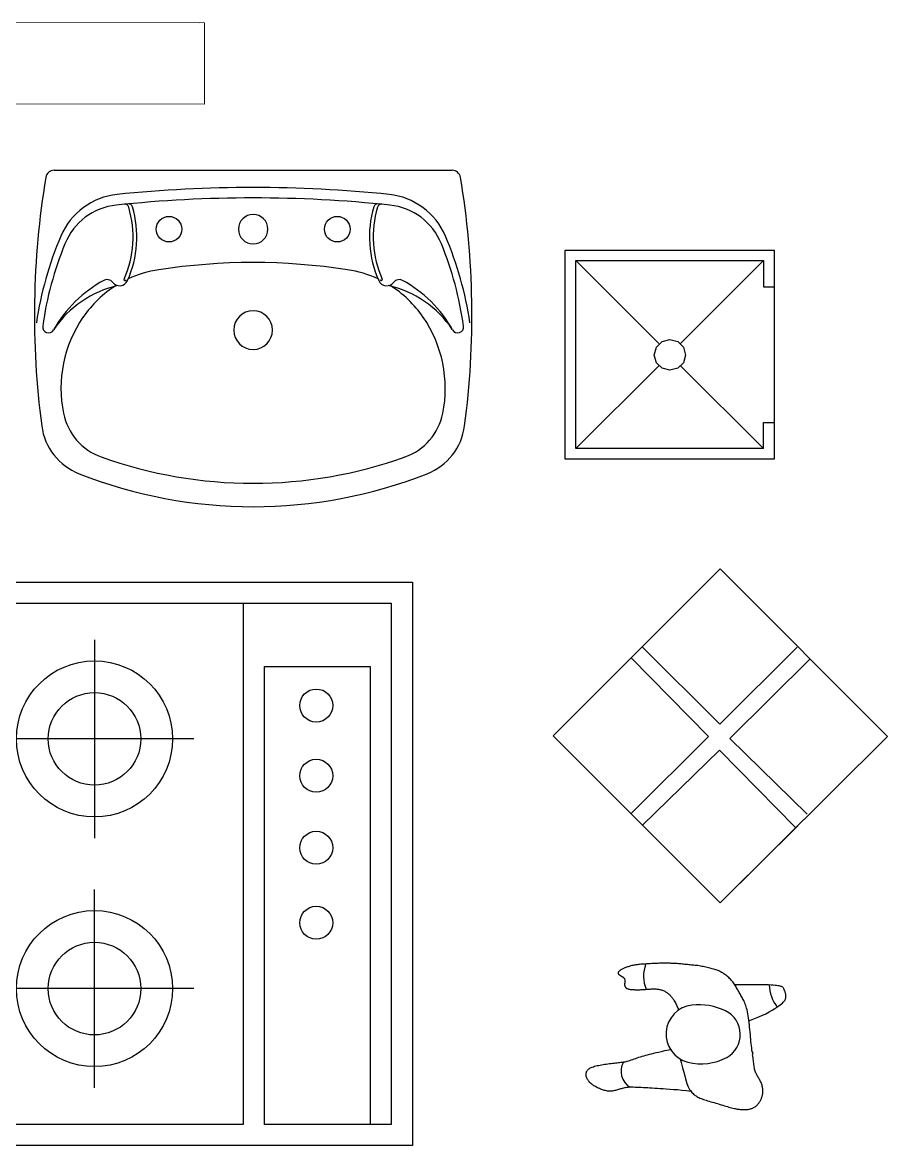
# Model space of a CAD drawing. Header units: inches. Extents: x -332 to 3160665360507, y -10609 to 2196718997769.
# Drawn here: x 3695 to 7740, y -10609 to -5356 of the extents above; entities that cross this region are included whole.
import ezdxf

# ---------------------------------------------------------------- set-up
doc = ezdxf.new("R2010")
doc.units = ezdxf.units.IN
doc.header["$MEASUREMENT"] = 0

# ---------------------------------------------------------------- blocks, each defined once
blk = doc.blocks.new('furniture_stool_benchstool')
at = {"color": 3, "linetype": 'Continuous', "lineweight": 15}
for p, q in [((-812.4, 194.1), (-812.7, -185.9)), ((-812.4, 194.1), (-812.7, -185.9)), ((-812.4, 194.1), (-812.7, -185.9)), ((-812.3, 194.2), (-812.4, 194.1)), ((787.6, 192.6), (-812.4, 194.1)), ((812.8, 192.7), (-812.3, 194.2)), ((787.6, 192.6), (787.7, 192.7)), ((812.5, -187.3), (812.8, 192.7)), ((-812.7, -185.9), (812.5, -187.3)), ((787.2, -187.4), (787.3, -187.3))]:
    blk.add_line(p, q, dxfattribs=at)
blk = doc.blocks.new('wash_basin')
at = {"color": 3}
blk.add_line((-944.3, 776.2), (917.1, 776.2), dxfattribs=at)
for centre in [(-407.1, 500.8), (379.8, 500.8)]:
    blk.add_circle(centre, 59.9, dxfattribs=at)
for centre, radius, start, end in [((2891.8, 97.9), 3928.3, 170.5426, 187.5672), ((-944.3, 736.9), 39.3, 90, 170.5426), ((917.1, 736.9), 39.3, 9.4574, 90), ((-2919, 97.9), 3928.3, 352.4328, 9.4574), ((-13.6, -5469.9), 6165.9, 84.07995, 95.92005), ((-616.3, 342.6), 322.2, 95.92, 156.9277), ((-13.6, -5469.9), 6116.9, 83.99549, 96.00451), ((589.1, 342.6), 322.2, 23.0723, 84.08), ((-622.9, 322.6), 292.5, 96.0045, 157.8311), ((-1055.9, 464.7), 480.9, 335.7834, 16.7528), ((-614.2, 597.7), 19.7, 16.7528, 95.6527), ((-1055.9, 464.7), 498.5, 335.8014, 16.3376), ((-596.4, 599.4), 19.7, 16.3376, 95.4846), ((1028.6, 464.7), 498.5, 163.6624, 204.1986), ((1028.6, 464.7), 480.9, 163.2472, 204.2166), ((569.1, 599.4), 19.7, 84.5154, 163.6624), ((586.9, 597.7), 19.7, 84.3473, 163.2472), ((595.6, 322.6), 292.5, 22.1689, 83.9955), ((-13.6, 500.8), 68.7, 90, 270), ((-13.6, 500.8), 68.7, 270, 90), ((605.6, -177.9), 1650.4, 156.9277, 171.6269), ((605.3, -177.8), 1618.7, 157.8311, 172.0169), ((-632.6, -177.8), 1618.7, 7.9831, 22.1689), ((-632.8, -177.9), 1650.4, 8.3731, 23.0723), ((-13.6, -2582), 2926.8, 81.3202, 98.6798), ((-696.7, 233.7), 31.5, 36.8339, 118.5852), ((-612.8, 265.5), 4.9, 155.7834, 0), ((-376.2, -207.1), 524.3, 98.6798, 115.0039), ((348.9, -207.1), 524.3, 64.9961, 81.3202), ((585.5, 265.5), 4.9, 180, 24.2166), ((669.4, 233.7), 31.5, 61.4148, 143.1661), ((-426.5, -262.1), 596.2, 118.5852, 150.7015), ((-536.4, -244.2), 493.3, 102.8055, 145.9006), ((-376.2, -207.1), 524.3, 121.788, 145.6818), ((-638.6, 277.2), 41, 216.8339, 335.8014), ((611.3, 277.2), 41, 204.1986, 323.1661), ((509.1, -244.2), 493.3, 34.0994, 77.1945), ((348.9, -207.1), 524.3, 34.3182, 58.212), ((399.3, -262.1), 596.2, 29.2985, 61.4148), ((-13.6, 28.7), 90.5, 90, 270), ((-13.6, 28.7), 90.5, 270, 90), ((-321.7, -244.3), 590.4, 145.6818, 191.3292), ((294.4, -244.3), 590.4, 348.6708, 34.3182), ((-970.5, 43.1), 27.5, 172.0169, 330.7015), ((943.2, 43.1), 27.5, 209.2985, 7.9831), ((-631.5, -306.4), 274.3, 191.3292, 250.3622), ((604.2, -306.4), 274.3, 289.6378, 348.6708), ((-724.7, -382.5), 280.1, 187.5672, 248.5292), ((697.4, -382.5), 280.1, 291.4708, 352.4328), ((-13.6, 1425.2), 2112.9, 250.3622, 289.6378), ((-13.6, 1425.2), 2222.6, 248.5292, 291.4708)]:
    blk.add_arc(centre, radius, start, end, dxfattribs=at)
blk = doc.blocks.new('Shower_Stall')
at = {"color": 3}
for p, q in [((-1.837, 1.841), (1.831, 1.841)), ((-1.837, -1.824), (-1.837, 1.841)), ((1.831, 1.841), (1.831, -1.824)), ((-1.65, 1.659), (1.644, 1.659)), ((-1.65, -1.642), (-1.65, 1.659)), ((-0.195, 0.204), (-1.65, 1.659)), ((1.644, 1.659), (0.189, 0.204)), ((1.644, 1.659), (1.644, 1.2)), ((1.644, 1.2), (1.831, 1.2)), ((-0.237, 0.139), (-0.137, 0.236)), ((-0.137, 0.236), (0.002, 0.272)), ((0.002, 0.272), (0.138, 0.236)), ((0.138, 0.236), (0.236, 0.139)), ((-0.274, 0), (-0.237, 0.139)), ((-0.237, -0.135), (-0.274, 0)), ((0.236, 0.139), (0.274, 0)), ((0.274, 0), (0.236, -0.135)), ((-0.195, -0.187), (-1.65, -1.642)), ((-0.137, -0.23), (-0.237, -0.135)), ((0.236, -0.135), (0.138, -0.23)), ((1.644, -1.642), (0.189, -0.187)), ((0.002, -0.266), (-0.137, -0.23)), ((0.138, -0.23), (0.002, -0.266)), ((1.644, -1.183), (1.831, -1.183)), ((1.644, -1.642), (1.644, -1.183)), ((1.644, -1.642), (-1.65, -1.642)), ((1.831, -1.824), (-1.837, -1.824))]:
    blk.add_line(p, q, dxfattribs=at)
blk = doc.blocks.new('Appliances_KitchenAppliances_Stove')
at = {"color": 3}
for p, q in [((-0.2023, 0.2094), (-0.2023, 0.0217)), ((0.0985, 0.2094), (0.0985, 0.0217)), ((-0.2962, 0.1156), (-0.1085, 0.1156)), ((0.1924, 0.1156), (0.0047, 0.1156)), ((-0.2023, -0.2145), (-0.2023, -0.0268)), ((0.0985, -0.2145), (0.0985, -0.0268)), ((-0.2962, -0.1206), (-0.1085, -0.1206)), ((0.1924, -0.1206), (0.0047, -0.1206))]:
    blk.add_line(p, q, dxfattribs=at)
blk.add_lwpolyline([(-0.3629, 0.264), (0.3991, 0.264), (0.3991, -0.269), (-0.3629, -0.269)], close=True, dxfattribs=at)
blk.add_lwpolyline([(0.2391, 0.244), (0.2391, -0.249), (-0.3429, -0.249), (-0.3429, 0.244), (0.3791, 0.244), (0.3791, -0.249), (0.2591, -0.249), (0.2591, 0.184), (0.3591, 0.184), (0.3591, -0.249)], dxfattribs=at)
for centre, radius in [((-0.2023, 0.1156), 0.0738), ((0.0985, 0.1156), 0.0738), ((-0.2023, 0.1156), 0.0438), ((0.0985, 0.1156), 0.0438), ((0.3082, 0.1472), 0.0156), ((0.3082, 0.0808), 0.0156), ((0.3082, 0.0127), 0.0156), ((-0.2023, -0.1206), 0.0738), ((0.0985, -0.1206), 0.0738), ((0.3082, -0.0583), 0.0156), ((-0.2023, -0.1206), 0.0438), ((0.0985, -0.1206), 0.0438)]:
    blk.add_circle(centre, radius, dxfattribs=at)
blk = doc.blocks.new('Gift')
at = {"color": 3}
for p, q in [((-0.001, 4.997), (-5, -0.002)), ((5, -0.02), (-0.001, 4.997)), ((-0.019, 0.343), (-2.335, 2.663)), ((2.303, 2.648), (-0.019, 0.343)), ((-0.35, -0.027), (-2.666, 2.332)), ((2.69, 2.301), (0.286, -0.085)), ((-5, -0.002), (-0.002, -5.003)), ((-0.35, -0.027), (-2.672, -2.332)), ((-0.002, -5.003), (5, -0.02)), ((2.599, -2.346), (0.286, -0.085)), ((-0.02, -0.434), (-2.331, -2.672)), ((2.251, -2.746), (-0.02, -0.434)), ((2.32, -2.698), (-0.002, -5.003)), ((2.32, -2.698), (-0.002, -5.003))]:
    blk.add_line(p, q, dxfattribs=at)
blk = doc.blocks.new('Human')
at = {"color": 3}
for p, q in [((-0.31, 0.3411), (-0.3138, 0.3395)), ((-0.3061, 0.3426), (-0.31, 0.3411)), ((-0.3021, 0.3441), (-0.3061, 0.3426)), ((-0.298, 0.3455), (-0.3021, 0.3441)), ((-0.2938, 0.3469), (-0.298, 0.3455)), ((-0.2896, 0.3483), (-0.2938, 0.3469)), ((-0.2852, 0.3496), (-0.2896, 0.3483)), ((-0.2807, 0.3508), (-0.2852, 0.3496)), ((-0.276, 0.352), (-0.2807, 0.3508)), ((-0.2711, 0.3531), (-0.276, 0.352)), ((-0.266, 0.3542), (-0.2711, 0.3531)), ((-0.2606, 0.3551), (-0.266, 0.3542)), ((-0.2549, 0.356), (-0.2606, 0.3551)), ((-0.2489, 0.3567), (-0.2549, 0.356)), ((-0.2427, 0.3574), (-0.2489, 0.3567)), ((-0.2362, 0.3581), (-0.2427, 0.3574)), ((-0.2294, 0.3587), (-0.2362, 0.3581)), ((-0.2223, 0.3592), (-0.2294, 0.3587)), ((-0.215, 0.3597), (-0.2223, 0.3592)), ((-0.2074, 0.3603), (-0.215, 0.3597)), ((-0.1996, 0.3608), (-0.2074, 0.3603)), ((-0.1915, 0.3613), (-0.1996, 0.3608)), ((-0.1834, 0.3618), (-0.1915, 0.3613)), ((-0.1751, 0.3622), (-0.1834, 0.3618)), ((-0.1669, 0.3627), (-0.1751, 0.3622)), ((-0.1588, 0.3631), (-0.1669, 0.3627)), ((-0.1507, 0.3634), (-0.1588, 0.3631)), ((-0.1429, 0.3637), (-0.1507, 0.3634)), ((-0.1353, 0.3639), (-0.1429, 0.3637)), ((-0.128, 0.3641), (-0.1353, 0.3639)), ((-0.1208, 0.3642), (-0.128, 0.3641)), ((-0.1139, 0.3642), (-0.1208, 0.3642)), ((-0.1073, 0.3643), (-0.1139, 0.3642)), ((-0.1008, 0.3642), (-0.1073, 0.3643)), ((-0.0945, 0.3641), (-0.1008, 0.3642)), ((-0.0883, 0.364), (-0.0945, 0.3641)), ((-0.0824, 0.3639), (-0.0883, 0.364)), ((-0.0765, 0.3637), (-0.0824, 0.3639)), ((-0.0707, 0.3635), (-0.0765, 0.3637)), ((-0.0649, 0.3632), (-0.0707, 0.3635)), ((-0.0591, 0.3629), (-0.0649, 0.3632)), ((-0.0532, 0.3625), (-0.0591, 0.3629)), ((-0.0472, 0.3621), (-0.0532, 0.3625)), ((-0.041, 0.3616), (-0.0472, 0.3621)), ((-0.0346, 0.3611), (-0.041, 0.3616)), ((-0.028, 0.3605), (-0.0346, 0.3611)), ((-0.0213, 0.3599), (-0.028, 0.3605)), ((-0.0145, 0.3592), (-0.0213, 0.3599)), ((-0.0077, 0.3585), (-0.0145, 0.3592)), ((-0.0008, 0.3578), (-0.0077, 0.3585)), ((0.0059, 0.3571), (-0.0008, 0.3578)), ((0.0125, 0.3565), (0.0059, 0.3571)), ((0.019, 0.3559), (0.0125, 0.3565)), ((0.0254, 0.3552), (0.019, 0.3559)), ((0.0317, 0.3546), (0.0254, 0.3552)), ((0.0379, 0.354), (0.0317, 0.3546)), ((0.0442, 0.3533), (0.0379, 0.354)), ((0.0505, 0.3525), (0.0442, 0.3533)), ((0.0568, 0.352), (0.0505, 0.3525)), ((0.0633, 0.3507), (0.0568, 0.352)), ((0.0699, 0.3496), (0.0633, 0.3507)), ((0.0767, 0.3484), (0.0699, 0.3496)), ((0.0835, 0.3471), (0.0767, 0.3484)), ((0.0904, 0.3457), (0.0835, 0.3471)), ((0.0973, 0.3442), (0.0904, 0.3457)), ((0.1041, 0.3427), (0.0973, 0.3442)), ((0.1109, 0.3412), (0.1041, 0.3427)), ((0.1175, 0.3397), (0.1109, 0.3412)), ((-0.3446, 0.3164), (-0.3449, 0.3146)), ((-0.3449, 0.3146), (-0.3447, 0.313)), ((-0.3447, 0.313), (-0.3441, 0.3115)), ((-0.3439, 0.3182), (-0.3446, 0.3164)), ((-0.3441, 0.3115), (-0.3432, 0.3101)), ((-0.3426, 0.3202), (-0.3439, 0.3182)), ((-0.3432, 0.3101), (-0.342, 0.3087)), ((-0.341, 0.3222), (-0.3426, 0.3202)), ((-0.342, 0.3087), (-0.3406, 0.3074)), ((-0.3389, 0.3243), (-0.341, 0.3222)), ((-0.3406, 0.3074), (-0.3391, 0.3062)), ((-0.3391, 0.3062), (-0.3374, 0.305)), ((-0.3366, 0.3264), (-0.3389, 0.3243)), ((-0.3374, 0.305), (-0.3357, 0.3039)), ((-0.3339, 0.3285), (-0.3366, 0.3264)), ((-0.3357, 0.3039), (-0.334, 0.3028)), ((-0.334, 0.3028), (-0.3323, 0.3017)), ((-0.331, 0.3305), (-0.3339, 0.3285)), ((-0.3323, 0.3017), (-0.3305, 0.3006)), ((-0.3278, 0.3325), (-0.331, 0.3305)), ((-0.3305, 0.3006), (-0.3288, 0.2995)), ((-0.3288, 0.2995), (-0.327, 0.2984)), ((-0.3245, 0.3344), (-0.3278, 0.3325)), ((-0.327, 0.2984), (-0.3252, 0.2973)), ((-0.3252, 0.2973), (-0.3234, 0.2961)), ((-0.3211, 0.3362), (-0.3245, 0.3344)), ((-0.3234, 0.2961), (-0.3216, 0.295)), ((-0.3216, 0.295), (-0.3198, 0.2937)), ((-0.3175, 0.3379), (-0.3211, 0.3362)), ((-0.3198, 0.2937), (-0.3181, 0.2925)), ((-0.3181, 0.2925), (-0.3165, 0.2911)), ((-0.3138, 0.3395), (-0.3175, 0.3379)), ((-0.3165, 0.2911), (-0.315, 0.2897)), ((-0.315, 0.2897), (-0.3137, 0.2882)), ((-0.3137, 0.2882), (-0.3126, 0.2865)), ((-0.3126, 0.2865), (-0.3117, 0.2848)), ((-0.3117, 0.2848), (-0.3111, 0.283)), ((0.124, 0.3381), (0.1175, 0.3397)), ((0.1303, 0.3365), (0.124, 0.3381)), ((0.1365, 0.3349), (0.1303, 0.3365)), ((0.1426, 0.3331), (0.1365, 0.3349)), ((0.1486, 0.3312), (0.1426, 0.3331)), ((0.1544, 0.3291), (0.1486, 0.3312)), ((0.1602, 0.3268), (0.1544, 0.3291)), ((0.1659, 0.3242), (0.1602, 0.3268)), ((0.1715, 0.3214), (0.1659, 0.3242)), ((0.1771, 0.3183), (0.1715, 0.3214)), ((0.1825, 0.315), (0.1771, 0.3183)), ((0.1879, 0.3114), (0.1825, 0.315)), ((0.1931, 0.3077), (0.1879, 0.3114)), ((0.1983, 0.3038), (0.1931, 0.3077)), ((0.2033, 0.2999), (0.1983, 0.3038)), ((0.2081, 0.2958), (0.2033, 0.2999)), ((0.2128, 0.2916), (0.2081, 0.2958)), ((0.2173, 0.2874), (0.2128, 0.2916)), ((0.2216, 0.2831), (0.2173, 0.2874)), ((-0.3119, 0.2605), (-0.312, 0.2587)), ((-0.312, 0.2587), (-0.312, 0.2569)), ((-0.312, 0.2569), (-0.3119, 0.2551)), ((-0.3117, 0.2624), (-0.3119, 0.2605)), ((-0.3119, 0.2551), (-0.3117, 0.2533)), ((-0.3115, 0.2644), (-0.3117, 0.2624)), ((-0.3117, 0.2533), (-0.3114, 0.2515)), ((-0.3113, 0.2663), (-0.3115, 0.2644)), ((-0.3114, 0.2515), (-0.3109, 0.2497)), ((-0.311, 0.2683), (-0.3113, 0.2663)), ((-0.3111, 0.283), (-0.3106, 0.281)), ((-0.3108, 0.2704), (-0.311, 0.2683)), ((-0.3109, 0.2497), (-0.3103, 0.248)), ((-0.3105, 0.2726), (-0.3108, 0.2704)), ((-0.3106, 0.281), (-0.3104, 0.2789)), ((-0.3104, 0.2747), (-0.3105, 0.2726)), ((-0.3104, 0.2789), (-0.3103, 0.2768)), ((-0.3103, 0.2768), (-0.3104, 0.2747)), ((-0.3103, 0.248), (-0.3096, 0.2462)), ((-0.3096, 0.2462), (-0.3087, 0.2446)), ((-0.3087, 0.2446), (-0.3077, 0.243)), ((-0.3077, 0.243), (-0.3065, 0.2416)), ((-0.3065, 0.2416), (-0.3052, 0.2402)), ((-0.3052, 0.2402), (-0.3037, 0.239)), ((-0.3037, 0.239), (-0.302, 0.2379)), ((-0.302, 0.2379), (-0.3002, 0.2369)), ((-0.3002, 0.2369), (-0.2983, 0.2364)), ((-0.2983, 0.2364), (-0.2963, 0.2352)), ((-0.2963, 0.2352), (-0.2941, 0.2345)), ((-0.2941, 0.2345), (-0.2918, 0.2339)), ((-0.2918, 0.2339), (-0.2894, 0.2334)), ((-0.2894, 0.2334), (-0.2869, 0.2329)), ((-0.2869, 0.2329), (-0.2843, 0.2325)), ((-0.2843, 0.2325), (-0.2815, 0.2321)), ((-0.2815, 0.2321), (-0.2785, 0.2318)), ((-0.2785, 0.2318), (-0.2753, 0.2315)), ((-0.2753, 0.2315), (-0.2718, 0.2313)), ((-0.2718, 0.2313), (-0.2681, 0.2311)), ((-0.2681, 0.2311), (-0.264, 0.231)), ((-0.264, 0.231), (-0.2596, 0.2309)), ((-0.2596, 0.2309), (-0.2549, 0.2308)), ((-0.2549, 0.2308), (-0.2499, 0.2307)), ((-0.2499, 0.2307), (-0.2448, 0.2308)), ((-0.2448, 0.2308), (-0.2394, 0.2308)), ((-0.2394, 0.2308), (-0.234, 0.2309)), ((-0.234, 0.2309), (-0.2286, 0.2311)), ((-0.2286, 0.2311), (-0.2232, 0.2313)), ((-0.2232, 0.2313), (-0.2178, 0.2316)), ((-0.2178, 0.2316), (-0.2125, 0.2319)), ((-0.2125, 0.2319), (-0.2072, 0.2323)), ((-0.2072, 0.2323), (-0.202, 0.2327)), ((-0.202, 0.2327), (-0.1967, 0.2331)), ((-0.1967, 0.2331), (-0.1915, 0.2334)), ((-0.1915, 0.2334), (-0.1862, 0.2338)), ((-0.1862, 0.2338), (-0.181, 0.2341)), ((-0.181, 0.2341), (-0.1757, 0.2343)), ((-0.1757, 0.2343), (-0.1704, 0.2344)), ((-0.1704, 0.2344), (-0.1652, 0.2345)), ((-0.1652, 0.2345), (-0.16, 0.2344)), ((-0.16, 0.2344), (-0.1549, 0.2343)), ((-0.1549, 0.2343), (-0.1499, 0.234)), ((-0.1499, 0.234), (-0.1451, 0.2336)), ((-0.1451, 0.2336), (-0.1405, 0.233)), ((-0.1405, 0.233), (-0.1361, 0.2323)), ((-0.1361, 0.2323), (-0.1319, 0.2314)), ((-0.1319, 0.2314), (-0.1279, 0.2304)), ((-0.1279, 0.2304), (-0.124, 0.2292)), ((-0.124, 0.2292), (-0.1203, 0.2278)), ((-0.1203, 0.2278), (-0.1167, 0.2263)), ((0.2258, 0.2788), (0.2216, 0.2831)), ((0.2298, 0.2743), (0.2258, 0.2788)), ((0.2336, 0.2698), (0.2298, 0.2743)), ((0.2372, 0.2652), (0.2336, 0.2698)), ((0.2407, 0.2605), (0.2372, 0.2652)), ((0.2439, 0.2557), (0.2407, 0.2605)), ((0.247, 0.2508), (0.2439, 0.2557)), ((0.2923, 0.2553), (0.2446, 0.2546)), ((0.25, 0.2458), (0.247, 0.2508)), ((0.2528, 0.2409), (0.25, 0.2458)), ((0.2556, 0.2359), (0.2528, 0.2409)), ((0.2583, 0.2309), (0.2556, 0.2359)), ((0.261, 0.2259), (0.2583, 0.2309)), ((0.3366, 0.2556), (0.2923, 0.2553)), ((0.3704, 0.2556), (0.3366, 0.2556)), ((0.3956, 0.2552), (0.3704, 0.2556)), ((0.414, 0.2547), (0.3956, 0.2552)), ((0.4274, 0.254), (0.414, 0.2547)), ((0.4378, 0.2533), (0.4274, 0.254)), ((0.4467, 0.2525), (0.4378, 0.2533)), ((0.4544, 0.2517), (0.4467, 0.2525)), ((0.4612, 0.2508), (0.4544, 0.2517)), ((0.4669, 0.2499), (0.4612, 0.2508)), ((0.4719, 0.2488), (0.4669, 0.2499)), ((0.4761, 0.2476), (0.4719, 0.2488)), ((0.4796, 0.2463), (0.4761, 0.2476)), ((0.4826, 0.2447), (0.4796, 0.2463)), ((0.485, 0.2429), (0.4826, 0.2447)), ((0.4871, 0.2409), (0.485, 0.2429)), ((0.4888, 0.2388), (0.4871, 0.2409)), ((0.4903, 0.2364), (0.4888, 0.2388)), ((0.4915, 0.2339), (0.4903, 0.2364)), ((0.4926, 0.2313), (0.4915, 0.2339)), ((0.4936, 0.2286), (0.4926, 0.2313)), ((0.4946, 0.2258), (0.4936, 0.2286)), ((-0.1167, 0.2263), (-0.1131, 0.2246)), ((-0.1131, 0.2246), (-0.1096, 0.2227)), ((-0.1096, 0.2227), (-0.1062, 0.2207)), ((-0.1062, 0.2207), (-0.1028, 0.2186)), ((-0.1028, 0.2186), (-0.0994, 0.2163)), ((-0.0994, 0.2163), (-0.0962, 0.214)), ((-0.0962, 0.214), (-0.0931, 0.2116)), ((-0.0931, 0.2116), (-0.0901, 0.2091)), ((-0.0901, 0.2091), (-0.0872, 0.2067)), ((-0.0872, 0.2067), (-0.0846, 0.2042)), ((-0.0846, 0.2042), (-0.0821, 0.2018)), ((-0.0821, 0.2018), (-0.0798, 0.1993)), ((-0.0798, 0.1993), (-0.0775, 0.1969)), ((-0.0775, 0.1969), (-0.0754, 0.1943)), ((-0.0754, 0.1943), (-0.0733, 0.1917)), ((-0.0733, 0.1917), (-0.0712, 0.1889)), ((-0.0712, 0.1889), (-0.0691, 0.1859)), ((-0.0691, 0.1859), (-0.0669, 0.1828)), ((-0.0669, 0.1828), (-0.0645, 0.1793)), ((-0.0645, 0.1793), (-0.0619, 0.1748)), ((-0.0619, 0.1748), (-0.0586, 0.1688)), ((0.2637, 0.221), (0.261, 0.2259)), ((0.2664, 0.2162), (0.2637, 0.221)), ((0.2691, 0.2113), (0.2664, 0.2162)), ((0.2719, 0.2065), (0.2691, 0.2113)), ((0.2747, 0.2017), (0.2719, 0.2065)), ((0.2774, 0.1968), (0.2747, 0.2017)), ((0.2802, 0.1918), (0.2774, 0.1968)), ((0.2829, 0.1868), (0.2802, 0.1918)), ((0.2857, 0.1816), (0.2829, 0.1868)), ((0.2883, 0.1762), (0.2857, 0.1816)), ((0.291, 0.1706), (0.2883, 0.1762)), ((0.2935, 0.1647), (0.291, 0.1706)), ((0.4878, 0.1673), (0.4909, 0.1708)), ((0.4909, 0.1708), (0.4933, 0.174)), ((0.4933, 0.174), (0.4953, 0.1771)), ((0.4956, 0.223), (0.4946, 0.2258)), ((0.4953, 0.1771), (0.4969, 0.1802)), ((0.4967, 0.22), (0.4956, 0.223)), ((0.4978, 0.2171), (0.4967, 0.22)), ((0.4969, 0.1802), (0.4984, 0.1833)), ((0.4988, 0.2141), (0.4978, 0.2171)), ((0.4984, 0.1833), (0.4995, 0.1864)), ((0.4997, 0.211), (0.4988, 0.2141)), ((0.4995, 0.1864), (0.5004, 0.1895)), ((0.5005, 0.208), (0.4997, 0.211)), ((0.5004, 0.1895), (0.5011, 0.1926)), ((0.5011, 0.2049), (0.5005, 0.208)), ((0.5014, 0.2018), (0.5011, 0.2049)), ((0.5011, 0.1926), (0.5014, 0.1956)), ((0.5016, 0.1987), (0.5014, 0.2018)), ((0.5014, 0.1956), (0.5016, 0.1987)), ((-0.0586, 0.1688), (-0.0544, 0.1605)), ((-0.0544, 0.1605), (-0.0492, 0.1492)), ((-0.0492, 0.1492), (-0.0427, 0.1342)), ((-0.0427, 0.1342), (-0.0401, 0.1278)), ((0.2961, 0.1585), (0.2935, 0.1647)), ((0.2985, 0.1518), (0.2961, 0.1585)), ((0.3008, 0.1446), (0.2985, 0.1518)), ((0.3031, 0.1368), (0.3008, 0.1446)), ((0.3052, 0.1284), (0.3031, 0.1368)), ((0.3072, 0.1193), (0.3052, 0.1284)), ((0.3091, 0.1096), (0.3072, 0.1193)), ((0.3992, 0.1097), (0.4167, 0.1188)), ((0.4167, 0.1188), (0.4319, 0.1275)), ((0.4319, 0.1275), (0.4449, 0.1355)), ((0.4449, 0.1355), (0.456, 0.1427)), ((0.456, 0.1427), (0.4652, 0.149)), ((0.4652, 0.149), (0.4728, 0.1545)), ((0.4728, 0.1545), (0.479, 0.1593)), ((0.479, 0.1593), (0.4839, 0.1636)), ((0.4839, 0.1636), (0.4878, 0.1673)), ((0.3108, 0.0993), (0.3091, 0.1096)), ((0.3125, 0.0885), (0.3108, 0.0993)), ((0.314, 0.0773), (0.3125, 0.0885)), ((0.3155, 0.0657), (0.314, 0.0773)), ((0.3144, 0.0743), (0.331, 0.0802)), ((0.3169, 0.0538), (0.3155, 0.0657)), ((0.331, 0.0802), (0.3565, 0.0902)), ((0.3565, 0.0902), (0.3792, 0.1001)), ((0.3792, 0.1001), (0.3992, 0.1097)), ((0.3182, 0.0417), (0.3169, 0.0538)), ((0.3195, 0.0294), (0.3182, 0.0417)), ((0.3207, 0.017), (0.3195, 0.0294)), ((0.3219, 0.0047), (0.3207, 0.017)), ((0.323, -0.0074), (0.3219, 0.0047)), ((0.3241, -0.0194), (0.323, -0.0074)), ((0.3252, -0.0309), (0.3241, -0.0194)), ((0.3264, -0.0421), (0.3252, -0.0309)), ((0.3275, -0.0527), (0.3264, -0.0421)), ((0.3287, -0.0626), (0.3275, -0.0527)), ((-0.2558, -0.1155), (-0.2478, -0.1127)), ((-0.2478, -0.1127), (-0.2396, -0.1099)), ((-0.2396, -0.1099), (-0.2313, -0.1073)), ((-0.2313, -0.1073), (-0.2228, -0.1047)), ((-0.2228, -0.1047), (-0.2141, -0.1022)), ((-0.2141, -0.1022), (-0.2051, -0.0996)), ((-0.2051, -0.0996), (-0.1957, -0.0971)), ((-0.1957, -0.0971), (-0.1858, -0.0946)), ((-0.1858, -0.0946), (-0.1755, -0.092)), ((-0.1755, -0.092), (-0.1647, -0.0894)), ((-0.1647, -0.0894), (-0.1532, -0.0866)), ((-0.1532, -0.0866), (-0.1404, -0.0836)), ((-0.1404, -0.0836), (-0.126, -0.0803)), ((-0.126, -0.0803), (-0.1091, -0.0766)), ((-0.1091, -0.0766), (-0.0893, -0.0724)), ((-0.0893, -0.0724), (-0.0806, -0.0706)), ((0.3299, -0.072), (0.3287, -0.0626)), ((0.331, -0.0809), (0.3299, -0.072)), ((0.336, -0.0893), (0.331, -0.0809)), ((0.3334, -0.0973), (0.336, -0.0893)), ((0.3344, -0.105), (0.3334, -0.0973)), ((0.3355, -0.1124), (0.3344, -0.105)), ((0.3364, -0.1195), (0.3355, -0.1124)), ((-0.4962, -0.172), (-0.4929, -0.1691)), ((-0.4929, -0.1691), (-0.4891, -0.1664)), ((-0.4891, -0.1664), (-0.4848, -0.1639)), ((-0.4848, -0.1639), (-0.4801, -0.1616)), ((-0.4801, -0.1616), (-0.4749, -0.1594)), ((-0.4749, -0.1594), (-0.4693, -0.1574)), ((-0.4693, -0.1574), (-0.463, -0.1555)), ((-0.463, -0.1555), (-0.457, -0.1538)), ((-0.457, -0.1538), (-0.4503, -0.1522)), ((-0.4503, -0.1522), (-0.4432, -0.1507)), ((-0.4432, -0.1507), (-0.4359, -0.1492)), ((-0.4359, -0.1492), (-0.4284, -0.1479)), ((-0.4284, -0.1479), (-0.4206, -0.1466)), ((-0.4206, -0.1466), (-0.4127, -0.1454)), ((-0.4127, -0.1454), (-0.4047, -0.1442)), ((-0.4047, -0.1442), (-0.3965, -0.1431)), ((-0.3965, -0.1431), (-0.3884, -0.142)), ((-0.3884, -0.142), (-0.3803, -0.1409)), ((-0.3803, -0.1409), (-0.3723, -0.1399)), ((-0.3723, -0.1399), (-0.3645, -0.139)), ((-0.3645, -0.139), (-0.3571, -0.1382)), ((-0.3571, -0.1382), (-0.3499, -0.1374)), ((-0.3499, -0.1374), (-0.3433, -0.1367)), ((-0.3433, -0.1367), (-0.3371, -0.1361)), ((-0.3371, -0.1361), (-0.3313, -0.1355)), ((-0.3313, -0.1355), (-0.3258, -0.1349)), ((-0.3258, -0.1349), (-0.3204, -0.1343)), ((-0.3204, -0.1343), (-0.3151, -0.1335)), ((-0.3151, -0.1335), (-0.3097, -0.1325)), ((-0.3097, -0.1325), (-0.3042, -0.1313)), ((-0.3042, -0.1313), (-0.2983, -0.1298)), ((-0.2983, -0.1298), (-0.2921, -0.128)), ((-0.2921, -0.128), (-0.2854, -0.1258)), ((-0.2854, -0.1258), (-0.2785, -0.1235)), ((-0.2785, -0.1235), (-0.2712, -0.1209)), ((-0.2712, -0.1209), (-0.2636, -0.1182)), ((-0.2636, -0.1182), (-0.2558, -0.1155)), ((-0.0314, -0.1186), (-0.0267, -0.1361)), ((-0.0267, -0.1361), (-0.0196, -0.1626)), ((-0.0196, -0.1626), (-0.0137, -0.1848)), ((0.3373, -0.1265), (0.3364, -0.1195)), ((0.3381, -0.1333), (0.3373, -0.1265)), ((0.3388, -0.14), (0.3381, -0.1333)), ((0.3396, -0.1464), (0.3388, -0.14)), ((0.3405, -0.1526), (0.3396, -0.1464)), ((0.3414, -0.1586), (0.3405, -0.1526)), ((0.3424, -0.1644), (0.3414, -0.1586)), ((0.3436, -0.17), (0.3424, -0.1644)), ((-0.5059, -0.1934), (-0.5054, -0.1895)), ((-0.5059, -0.1974), (-0.5059, -0.1934)), ((-0.5056, -0.2015), (-0.5059, -0.1974)), ((-0.5049, -0.2056), (-0.5056, -0.2015)), ((-0.5054, -0.1895), (-0.5045, -0.1856)), ((-0.5038, -0.2097), (-0.5049, -0.2056)), ((-0.5045, -0.1856), (-0.5032, -0.1819)), ((-0.5024, -0.2138), (-0.5038, -0.2097)), ((-0.5032, -0.1819), (-0.5014, -0.1784)), ((-0.5007, -0.2179), (-0.5024, -0.2138)), ((-0.5014, -0.1784), (-0.499, -0.1751)), ((-0.4986, -0.2218), (-0.5007, -0.2179)), ((-0.499, -0.1751), (-0.4962, -0.172)), ((-0.4964, -0.2257), (-0.4986, -0.2218)), ((-0.4938, -0.2294), (-0.4964, -0.2257)), ((-0.0137, -0.1848), (-0.0089, -0.2033)), ((-0.0089, -0.2033), (-0.0047, -0.2186)), ((-0.0047, -0.2186), (-0.0011, -0.2312)), ((0.345, -0.1752), (0.3436, -0.17)), ((0.3466, -0.1803), (0.345, -0.1752)), ((0.3483, -0.1851), (0.3466, -0.1803)), ((0.3502, -0.1898), (0.3483, -0.1851)), ((0.3522, -0.1943), (0.3502, -0.1898)), ((0.3544, -0.1987), (0.3522, -0.1943)), ((0.3567, -0.2031), (0.3544, -0.1987)), ((0.3591, -0.2073), (0.3567, -0.2031)), ((0.3615, -0.2116), (0.3591, -0.2073)), ((0.3641, -0.2158), (0.3615, -0.2116)), ((0.3666, -0.22), (0.3641, -0.2158)), ((0.3691, -0.2242), (0.3666, -0.22)), ((0.3716, -0.2285), (0.3691, -0.2242)), ((-0.491, -0.233), (-0.4938, -0.2294)), ((-0.4881, -0.2365), (-0.491, -0.233)), ((-0.4849, -0.2397), (-0.4881, -0.2365)), ((-0.4815, -0.2428), (-0.4849, -0.2397)), ((-0.4779, -0.2457), (-0.4815, -0.2428)), ((-0.4742, -0.2485), (-0.4779, -0.2457)), ((-0.4703, -0.2512), (-0.4742, -0.2485)), ((-0.4662, -0.2538), (-0.4703, -0.2512)), ((-0.4619, -0.2563), (-0.4662, -0.2538)), ((-0.4575, -0.2588), (-0.4619, -0.2563)), ((-0.4529, -0.2612), (-0.4575, -0.2588)), ((-0.4482, -0.2636), (-0.4529, -0.2612)), ((-0.4434, -0.2659), (-0.4482, -0.2636)), ((-0.4384, -0.2681), (-0.4434, -0.2659)), ((-0.4334, -0.2702), (-0.4384, -0.2681)), ((-0.4283, -0.2721), (-0.4334, -0.2702)), ((-0.4232, -0.2739), (-0.4283, -0.2721)), ((-0.4181, -0.2756), (-0.4232, -0.2739)), ((-0.4129, -0.277), (-0.4181, -0.2756)), ((-0.4078, -0.2783), (-0.4129, -0.277)), ((-0.4026, -0.2793), (-0.4078, -0.2783)), ((-0.3975, -0.2801), (-0.4026, -0.2793)), ((-0.3924, -0.2806), (-0.3975, -0.2801)), ((-0.3873, -0.2809), (-0.3924, -0.2806)), ((-0.3823, -0.281), (-0.3873, -0.2809)), ((-0.3772, -0.2807), (-0.3823, -0.281)), ((-0.3722, -0.2802), (-0.3772, -0.2807)), ((-0.3673, -0.2794), (-0.3722, -0.2802)), ((-0.3623, -0.2784), (-0.3673, -0.2794)), ((-0.3574, -0.2773), (-0.3623, -0.2784)), ((-0.3525, -0.2759), (-0.3574, -0.2773)), ((-0.3477, -0.2745), (-0.3525, -0.2759)), ((-0.3429, -0.273), (-0.3477, -0.2745)), ((-0.3381, -0.2715), (-0.3429, -0.273)), ((-0.3334, -0.2699), (-0.3381, -0.2715)), ((-0.3285, -0.2684), (-0.3334, -0.2699)), ((-0.3236, -0.267), (-0.3285, -0.2684)), ((-0.3183, -0.2656), (-0.3236, -0.267)), ((-0.3128, -0.2644), (-0.3183, -0.2656)), ((-0.3068, -0.2634), (-0.3128, -0.2644)), ((-0.3003, -0.2625), (-0.3068, -0.2634)), ((-0.2932, -0.2619), (-0.3003, -0.2625)), ((-0.2854, -0.2615), (-0.2932, -0.2619)), ((-0.2769, -0.2613), (-0.2854, -0.2615)), ((-0.2679, -0.2614), (-0.2769, -0.2613)), ((-0.2585, -0.2616), (-0.2679, -0.2614)), ((-0.2486, -0.2619), (-0.2585, -0.2616)), ((-0.2384, -0.2624), (-0.2486, -0.2619)), ((-0.228, -0.263), (-0.2384, -0.2624)), ((-0.2173, -0.2636), (-0.228, -0.263)), ((-0.2066, -0.2642), (-0.2173, -0.2636)), ((-0.1956, -0.2649), (-0.2066, -0.2642)), ((-0.1843, -0.2657), (-0.1956, -0.2649)), ((-0.1725, -0.2664), (-0.1843, -0.2657)), ((-0.1601, -0.2672), (-0.1725, -0.2664)), ((-0.1469, -0.2681), (-0.1601, -0.2672)), ((-0.1329, -0.269), (-0.1469, -0.2681)), ((-0.1178, -0.2699), (-0.1329, -0.269)), ((-0.1017, -0.2709), (-0.1178, -0.2699)), ((-0.0843, -0.2721), (-0.1017, -0.2709)), ((-0.0656, -0.2734), (-0.0843, -0.2721)), ((-0.0455, -0.275), (-0.0656, -0.2734)), ((-0.0238, -0.277), (-0.0455, -0.275)), ((-0.0006, -0.2794), (-0.0238, -0.277)), ((-0.0011, -0.2312), (0.0023, -0.2418)), ((0.0228, -0.2821), (-0.0006, -0.2794)), ((0.0023, -0.2418), (0.0055, -0.2509)), ((0.0055, -0.2509), (0.0088, -0.2589)), ((0.0088, -0.2589), (0.0123, -0.2661)), ((0.0123, -0.2661), (0.0159, -0.2724)), ((0.0159, -0.2724), (0.0197, -0.2781)), ((0.0197, -0.2781), (0.0235, -0.2831)), ((0.0235, -0.2831), (0.0274, -0.2876)), ((0.3739, -0.2328), (0.3716, -0.2285)), ((0.376, -0.2372), (0.3739, -0.2328)), ((0.3779, -0.2416), (0.376, -0.2372)), ((0.3796, -0.2462), (0.3779, -0.2416)), ((0.381, -0.2508), (0.3796, -0.2462)), ((0.3822, -0.2554), (0.381, -0.2508)), ((0.3832, -0.2601), (0.3822, -0.2554)), ((0.384, -0.2647), (0.3832, -0.2601)), ((0.3845, -0.2692), (0.384, -0.2647)), ((0.3849, -0.2737), (0.3845, -0.2692)), ((0.3851, -0.278), (0.3849, -0.2737)), ((0.3852, -0.2822), (0.3851, -0.278)), ((0.3851, -0.2862), (0.3852, -0.2822)), ((0.0274, -0.2876), (0.0314, -0.2917)), ((0.0314, -0.2917), (0.0355, -0.2955)), ((0.0355, -0.2955), (0.0397, -0.299)), ((0.0397, -0.299), (0.0439, -0.3022)), ((0.0439, -0.3022), (0.0483, -0.3052)), ((0.0483, -0.3052), (0.0529, -0.3081)), ((0.0529, -0.3081), (0.0577, -0.3108)), ((0.0577, -0.3108), (0.0627, -0.3133)), ((0.0627, -0.3133), (0.068, -0.3158)), ((0.068, -0.3158), (0.0736, -0.3181)), ((0.0736, -0.3181), (0.0796, -0.3204)), ((0.0796, -0.3204), (0.0859, -0.3226)), ((0.0859, -0.3226), (0.0925, -0.3249)), ((0.0925, -0.3249), (0.0995, -0.3271)), ((0.0995, -0.3271), (0.1068, -0.3293)), ((0.1068, -0.3293), (0.1144, -0.3316)), ((0.1144, -0.3316), (0.1223, -0.3339)), ((0.1223, -0.3339), (0.1306, -0.3363)), ((0.1306, -0.3363), (0.139, -0.3388)), ((0.139, -0.3388), (0.1477, -0.3413)), ((0.364, -0.3419), (0.3664, -0.3386)), ((0.3664, -0.3386), (0.3687, -0.3353)), ((0.3687, -0.3353), (0.3708, -0.3319)), ((0.3708, -0.3319), (0.3727, -0.3286)), ((0.3727, -0.3286), (0.3745, -0.3252)), ((0.3745, -0.3252), (0.3762, -0.3218)), ((0.3762, -0.3218), (0.3777, -0.3185)), ((0.3777, -0.3185), (0.379, -0.315)), ((0.379, -0.315), (0.3803, -0.3116)), ((0.3803, -0.3116), (0.3814, -0.3082)), ((0.3814, -0.3082), (0.3823, -0.3047)), ((0.3823, -0.3047), (0.3832, -0.3011)), ((0.3832, -0.3011), (0.3839, -0.2975)), ((0.3839, -0.2975), (0.3844, -0.2938)), ((0.3844, -0.2938), (0.3848, -0.2901)), ((0.3848, -0.2901), (0.3851, -0.2862)), ((0.1477, -0.3413), (0.1565, -0.3439)), ((0.1565, -0.3439), (0.1654, -0.3465)), ((0.1654, -0.3465), (0.1742, -0.3491)), ((0.1742, -0.3491), (0.1828, -0.3517)), ((0.1828, -0.3517), (0.1911, -0.3541)), ((0.1911, -0.3541), (0.1992, -0.3565)), ((0.1992, -0.3565), (0.2068, -0.3588)), ((0.2068, -0.3588), (0.2141, -0.3609)), ((0.2141, -0.3609), (0.2209, -0.3628)), ((0.2209, -0.3628), (0.2275, -0.3647)), ((0.2275, -0.3647), (0.2337, -0.3663)), ((0.2337, -0.3663), (0.2396, -0.3678)), ((0.2396, -0.3678), (0.2452, -0.3691)), ((0.2452, -0.3691), (0.2506, -0.3702)), ((0.2506, -0.3702), (0.2558, -0.3712)), ((0.2558, -0.3712), (0.2608, -0.3719)), ((0.2608, -0.3719), (0.2655, -0.3725)), ((0.2655, -0.3725), (0.27, -0.373)), ((0.27, -0.373), (0.2744, -0.3734)), ((0.2744, -0.3734), (0.2785, -0.3737)), ((0.2785, -0.3737), (0.2825, -0.3739)), ((0.2825, -0.3739), (0.2863, -0.374)), ((0.2863, -0.374), (0.29, -0.3741)), ((0.29, -0.3741), (0.2935, -0.3742)), ((0.2935, -0.3742), (0.297, -0.3742)), ((0.297, -0.3742), (0.3004, -0.3741)), ((0.3004, -0.3741), (0.3038, -0.3738)), ((0.3038, -0.3738), (0.3073, -0.3735)), ((0.3073, -0.3735), (0.3108, -0.373)), ((0.3108, -0.373), (0.3145, -0.3723)), ((0.3145, -0.3723), (0.3183, -0.3714)), ((0.3183, -0.3714), (0.3222, -0.3704)), ((0.3222, -0.3704), (0.3262, -0.3691)), ((0.3262, -0.3691), (0.3302, -0.3676)), ((0.3302, -0.3676), (0.3342, -0.3659)), ((0.3342, -0.3659), (0.3381, -0.364)), ((0.3381, -0.364), (0.342, -0.3619)), ((0.342, -0.3619), (0.3457, -0.3596)), ((0.3457, -0.3596), (0.3492, -0.3571)), ((0.3492, -0.3571), (0.3525, -0.3543)), ((0.3525, -0.3543), (0.3556, -0.3514)), ((0.3556, -0.3514), (0.3586, -0.3483)), ((0.3586, -0.3483), (0.3614, -0.3452)), ((0.3614, -0.3452), (0.364, -0.3419))]:
    blk.add_line(p, q, dxfattribs=at)
for centre, radius, start, end in [((-0.0484, 0.2997), 0.168, 158.8156, 203.5264), ((0.6017, 0.2571), 0.1842, 180.7937, 218.1712), ((0.0434, 0.0074), 0.1465, 96.3389, 255.3837), ((0.0616, -0.1565), 0.3114, 64.202, 96.3389), ((0.1398, 0.0053), 0.1317, 298.5092, 64.202), ((0.0743, 0.1258), 0.269, 255.3837, 298.5092), ((-0.2343, -0.1803), 0.0955, 150.9608, 238.1825)]:
    blk.add_arc(centre, radius, start, end, dxfattribs=at)

msp = doc.modelspace()

# ---------------------------------------------------------------- block references
for name, p in [('furniture_stool_benchstool', (3732.8, -5549.8)), ('wash_basin', (4787, -6823.4))]:
    msp.add_blockref(name, p)
at = {"color": 3, "xscale": 266.52756038485, "yscale": 266.52756038485, "zscale": 266.52756038485}
msp.add_blockref('Shower_Stall', (6722, -6911.5), dxfattribs=at)
for name, p, xscale, yscale, zscale in [('Gift', (6957.8, -8692), 156.3730733512402, 156.3730733512402, 156.3730733512402), ('Appliances_KitchenAppliances_Stove', (3544.6, -9278.6), 4945.014341084662, 4945.014341084662, 4945.014341084662), ('Human', (6799.6, -10094.1), 927.596027285001, 927.596027285001, 927.596027285001)]:
    msp.add_blockref(name, p, dxfattribs=dict(xscale=xscale, yscale=yscale, zscale=zscale))

doc.saveas('drawing.dxf')
